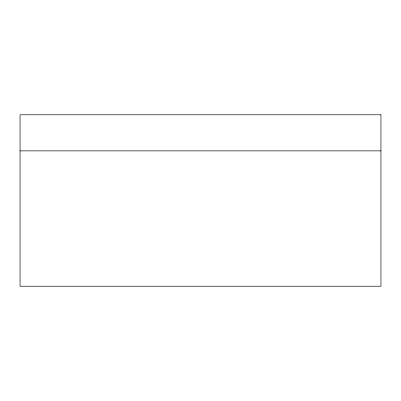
<?xml version="1.0" encoding="UTF-8"?>
<svg xmlns="http://www.w3.org/2000/svg" width="401" height="401" viewBox="0 0 401 401"><rect width="100%" height="100%" fill="white"/><g stroke="black" fill="none" stroke-linecap="round" stroke-linejoin="round"><path stroke-width="0.6" d="M20.05 150.876L380.95 150.876M380.95 114.786L20.05 114.786L20.05 286.214L380.95 286.214L380.95 114.786"/></g></svg>
